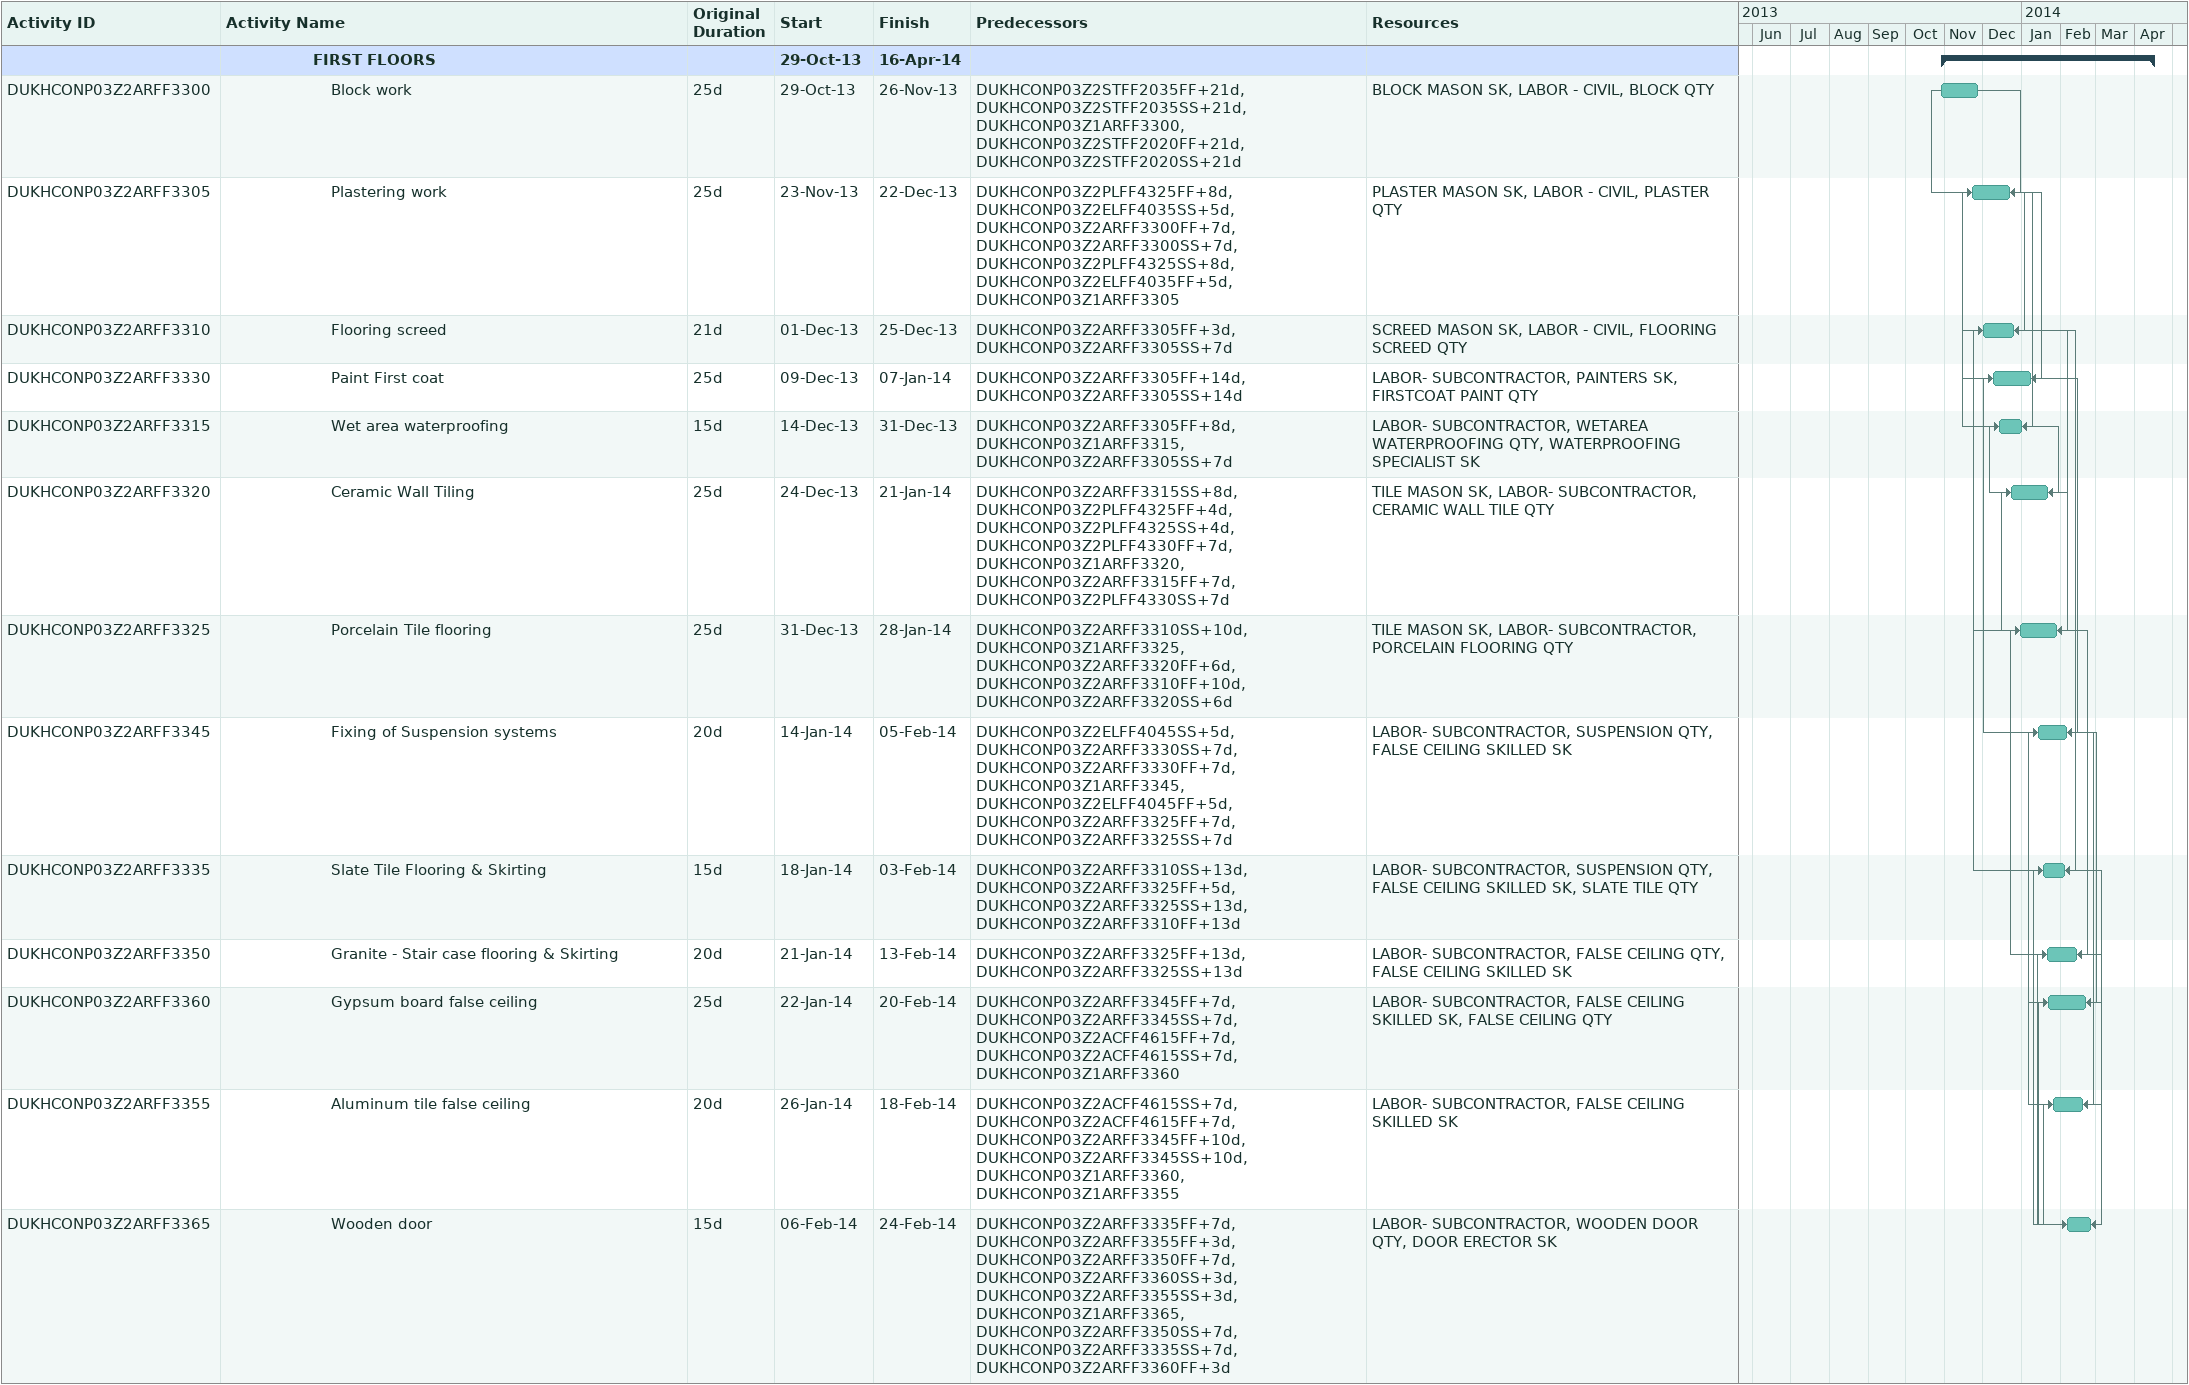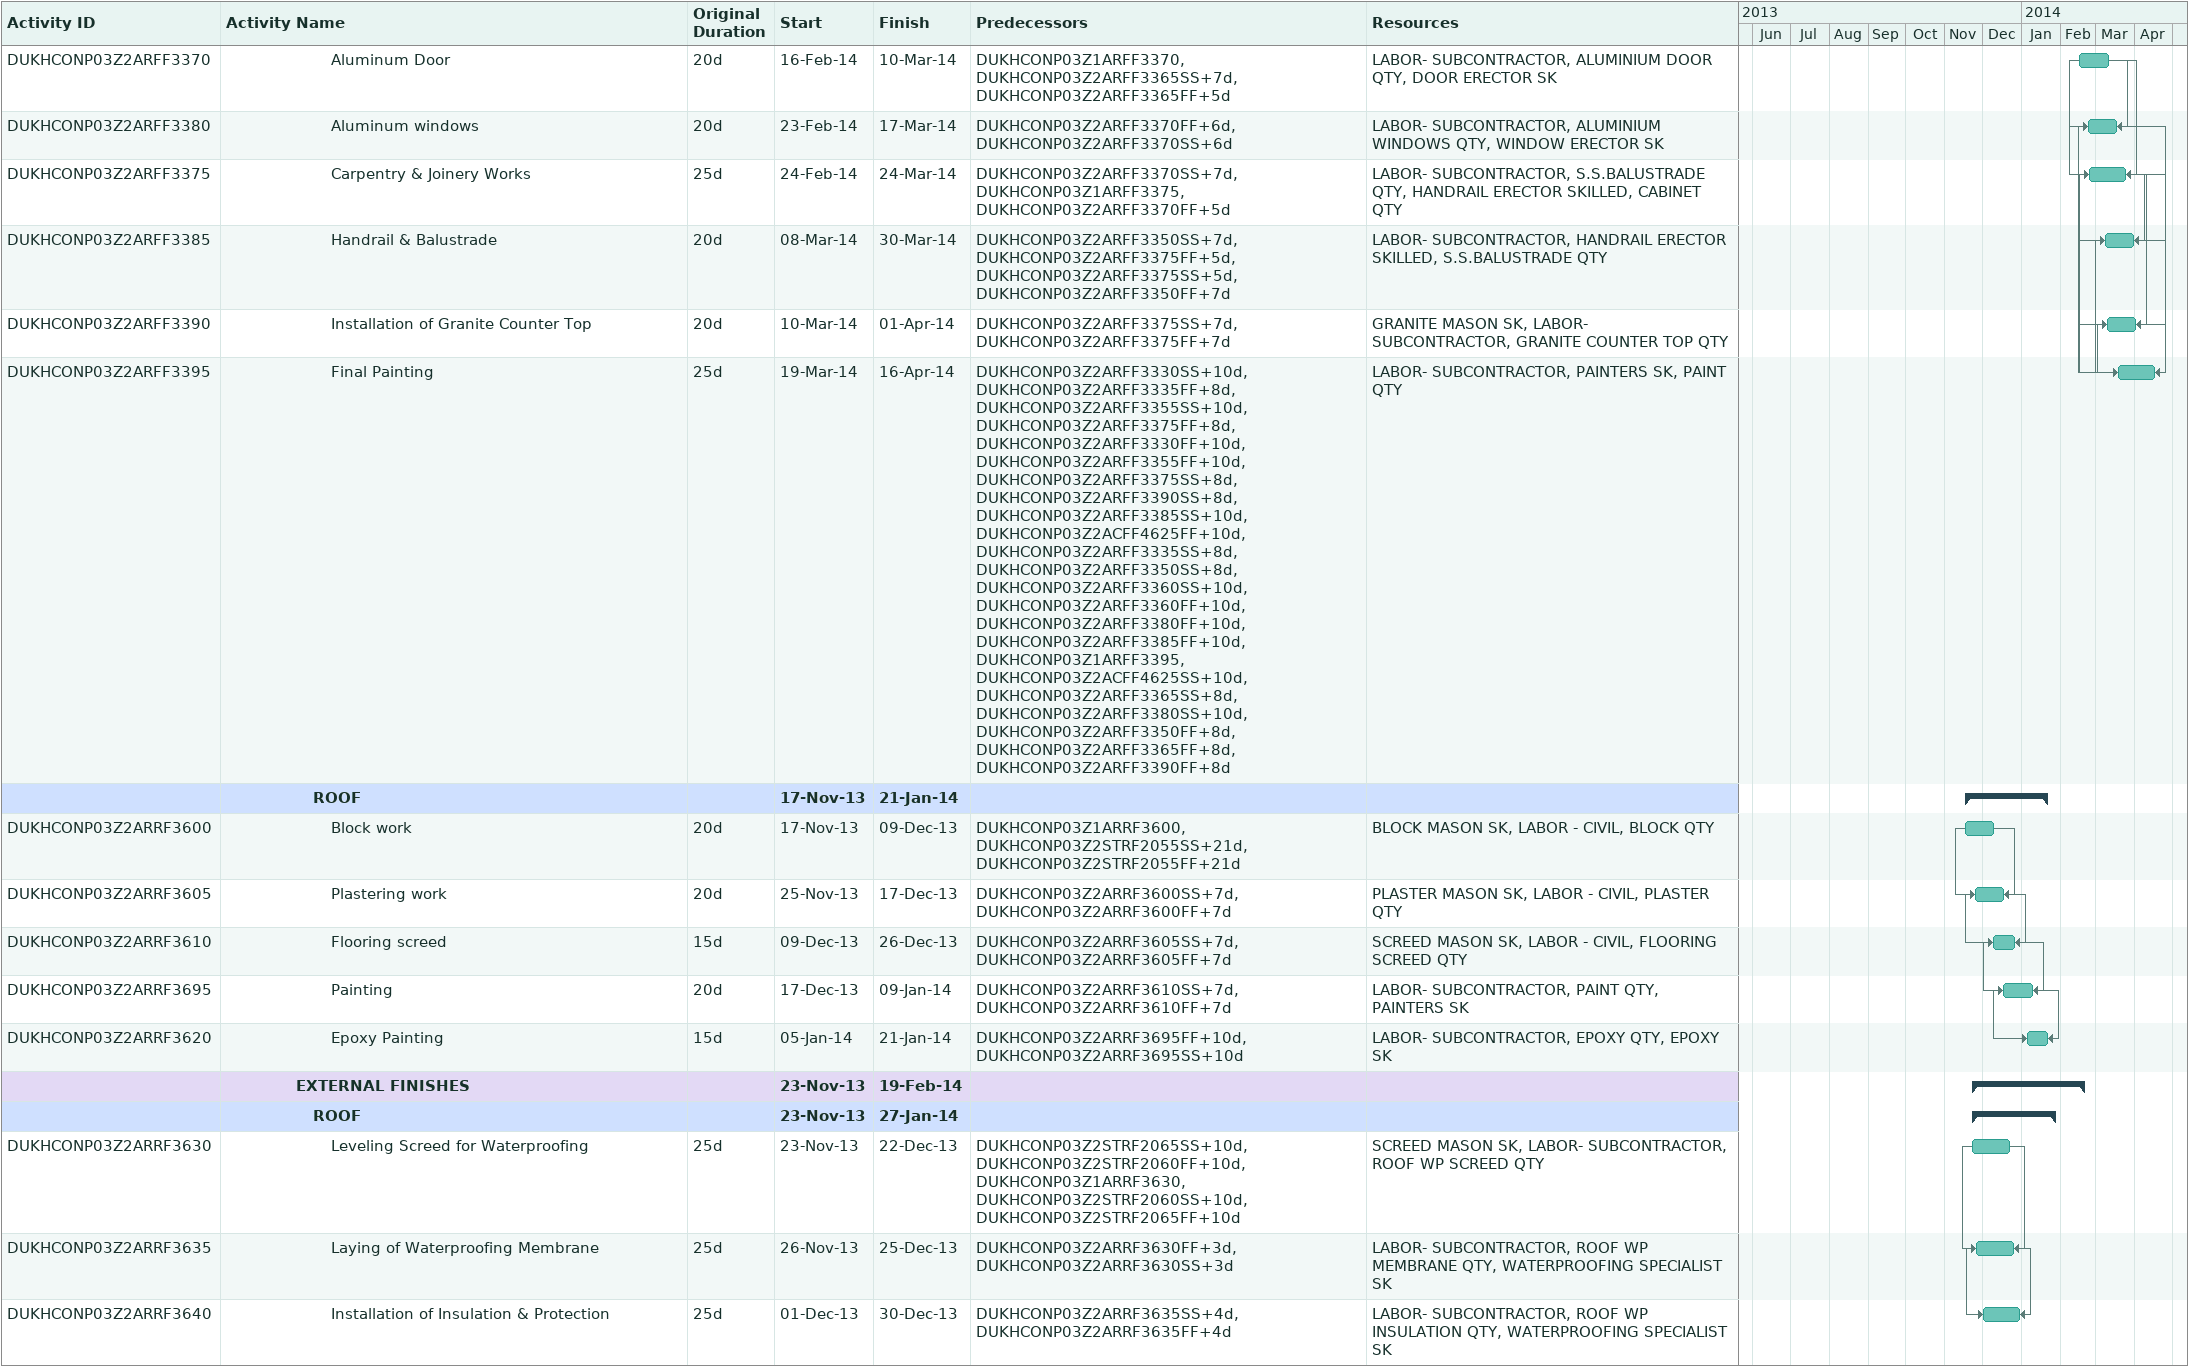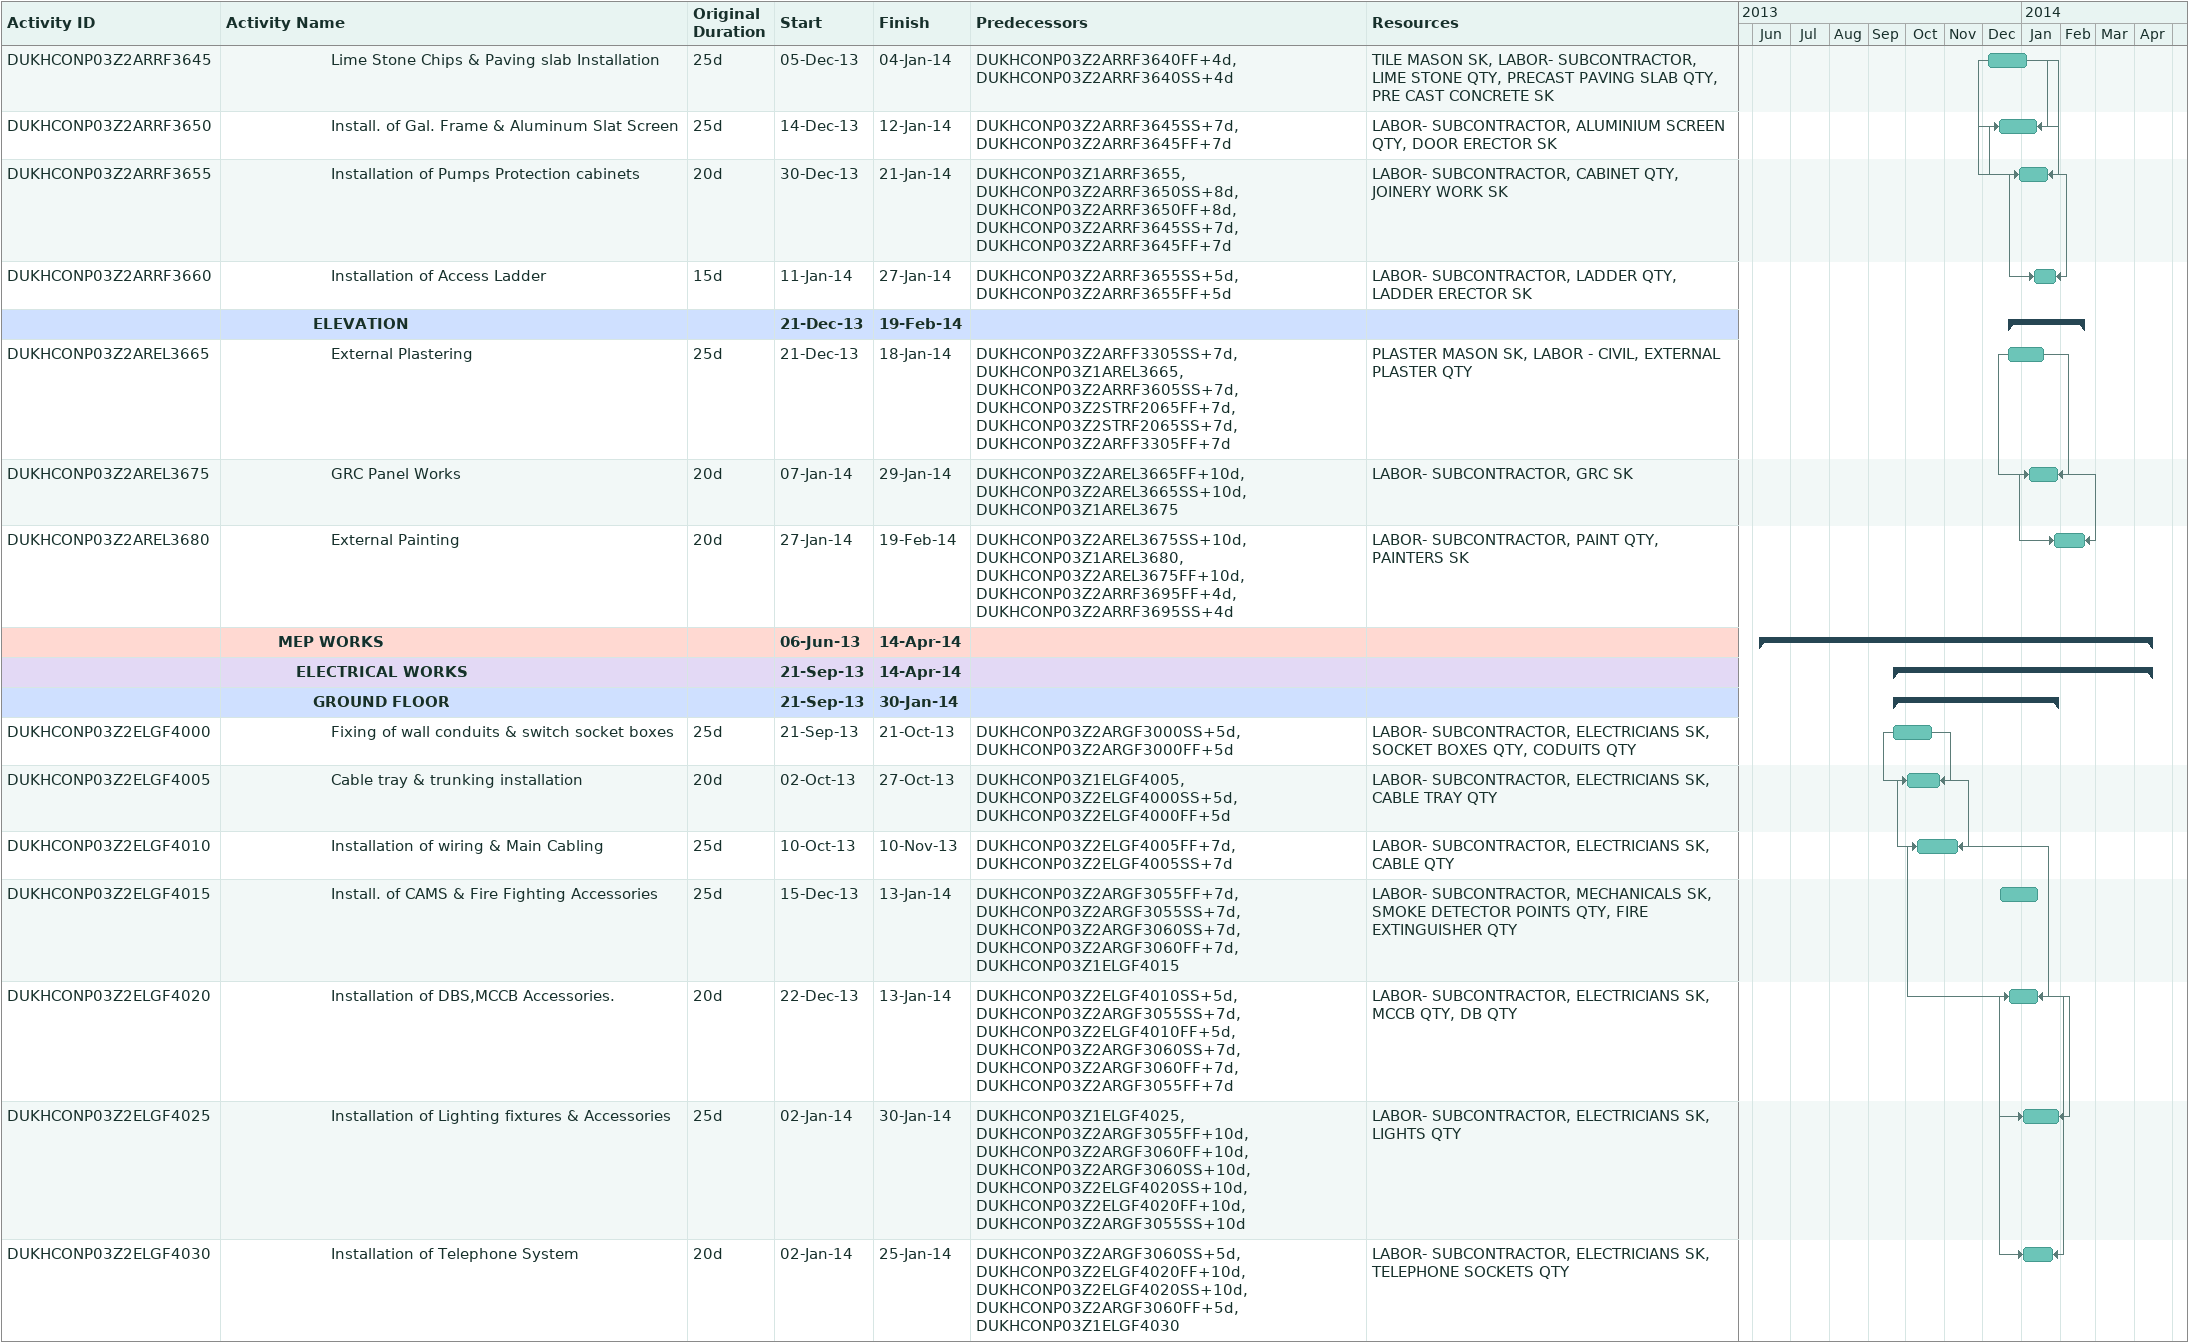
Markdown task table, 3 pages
| ID | Level | Task | Original duration | Start | Finish | Predecessors | Resources |
|---|---|---|---|---|---|---|---|
|  | 6 | **FIRST FLOORS** |  | 2013-10-29 | 2014-04-16 |  |  |
| DUKHCONP03Z2ARFF3300 | 7 | Block work | 25d | 2013-10-29 | 2013-11-26 | DUKHCONP03Z2STFF2035FF+21d, DUKHCONP03Z2STFF2035SS+21d, DUKHCONP03Z1ARFF3300, DUKHCONP03Z2STFF2020FF+21d, DUKHCONP03Z2STFF2020SS+21d | BLOCK MASON SK, LABOR - CIVIL, BLOCK QTY |
| DUKHCONP03Z2ARFF3305 | 7 | Plastering work | 25d | 2013-11-23 | 2013-12-22 | DUKHCONP03Z2PLFF4325FF+8d, DUKHCONP03Z2ELFF4035SS+5d, DUKHCONP03Z2ARFF3300FF+7d, DUKHCONP03Z2ARFF3300SS+7d, DUKHCONP03Z2PLFF4325SS+8d, DUKHCONP03Z2ELFF4035FF+5d, DUKHCONP03Z1ARFF3305 | PLASTER MASON SK, LABOR - CIVIL, PLASTER QTY |
| DUKHCONP03Z2ARFF3310 | 7 | Flooring screed | 21d | 2013-12-01 | 2013-12-25 | DUKHCONP03Z2ARFF3305FF+3d, DUKHCONP03Z2ARFF3305SS+7d | SCREED MASON SK, LABOR - CIVIL, FLOORING SCREED QTY |
| DUKHCONP03Z2ARFF3330 | 7 | Paint First coat | 25d | 2013-12-09 | 2014-01-07 | DUKHCONP03Z2ARFF3305FF+14d, DUKHCONP03Z2ARFF3305SS+14d | LABOR- SUBCONTRACTOR, PAINTERS SK, FIRSTCOAT PAINT QTY |
| DUKHCONP03Z2ARFF3315 | 7 | Wet area waterproofing | 15d | 2013-12-14 | 2013-12-31 | DUKHCONP03Z2ARFF3305FF+8d, DUKHCONP03Z1ARFF3315, DUKHCONP03Z2ARFF3305SS+7d | LABOR- SUBCONTRACTOR, WETAREA WATERPROOFING QTY, WATERPROOFING SPECIALIST SK |
| DUKHCONP03Z2ARFF3320 | 7 | Ceramic Wall Tiling | 25d | 2013-12-24 | 2014-01-21 | DUKHCONP03Z2ARFF3315SS+8d, DUKHCONP03Z2PLFF4325FF+4d, DUKHCONP03Z2PLFF4325SS+4d, DUKHCONP03Z2PLFF4330FF+7d, DUKHCONP03Z1ARFF3320, DUKHCONP03Z2ARFF3315FF+7d, DUKHCONP03Z2PLFF4330SS+7d | TILE MASON SK, LABOR- SUBCONTRACTOR, CERAMIC WALL TILE QTY |
| DUKHCONP03Z2ARFF3325 | 7 | Porcelain Tile flooring | 25d | 2013-12-31 | 2014-01-28 | DUKHCONP03Z2ARFF3310SS+10d, DUKHCONP03Z1ARFF3325, DUKHCONP03Z2ARFF3320FF+6d, DUKHCONP03Z2ARFF3310FF+10d, DUKHCONP03Z2ARFF3320SS+6d | TILE MASON SK, LABOR- SUBCONTRACTOR, PORCELAIN FLOORING QTY |
| DUKHCONP03Z2ARFF3345 | 7 | Fixing of Suspension systems | 20d | 2014-01-14 | 2014-02-05 | DUKHCONP03Z2ELFF4045SS+5d, DUKHCONP03Z2ARFF3330SS+7d, DUKHCONP03Z2ARFF3330FF+7d, DUKHCONP03Z1ARFF3345, DUKHCONP03Z2ELFF4045FF+5d, DUKHCONP03Z2ARFF3325FF+7d, DUKHCONP03Z2ARFF3325SS+7d | LABOR- SUBCONTRACTOR, SUSPENSION QTY, FALSE CEILING SKILLED SK |
| DUKHCONP03Z2ARFF3335 | 7 | Slate Tile Flooring & Skirting | 15d | 2014-01-18 | 2014-02-03 | DUKHCONP03Z2ARFF3310SS+13d, DUKHCONP03Z2ARFF3325FF+5d, DUKHCONP03Z2ARFF3325SS+13d, DUKHCONP03Z2ARFF3310FF+13d | LABOR- SUBCONTRACTOR, SUSPENSION QTY, FALSE CEILING SKILLED SK, SLATE TILE QTY |
| DUKHCONP03Z2ARFF3350 | 7 | Granite - Stair case flooring & Skirting | 20d | 2014-01-21 | 2014-02-13 | DUKHCONP03Z2ARFF3325FF+13d, DUKHCONP03Z2ARFF3325SS+13d | LABOR- SUBCONTRACTOR, FALSE CEILING QTY, FALSE CEILING SKILLED SK |
| DUKHCONP03Z2ARFF3360 | 7 | Gypsum board false ceiling | 25d | 2014-01-22 | 2014-02-20 | DUKHCONP03Z2ARFF3345FF+7d, DUKHCONP03Z2ARFF3345SS+7d, DUKHCONP03Z2ACFF4615FF+7d, DUKHCONP03Z2ACFF4615SS+7d, DUKHCONP03Z1ARFF3360 | LABOR- SUBCONTRACTOR, FALSE CEILING SKILLED SK, FALSE CEILING QTY |
| DUKHCONP03Z2ARFF3355 | 7 | Aluminum tile false ceiling | 20d | 2014-01-26 | 2014-02-18 | DUKHCONP03Z2ACFF4615SS+7d, DUKHCONP03Z2ACFF4615FF+7d, DUKHCONP03Z2ARFF3345FF+10d, DUKHCONP03Z2ARFF3345SS+10d, DUKHCONP03Z1ARFF3360, DUKHCONP03Z1ARFF3355 | LABOR- SUBCONTRACTOR, FALSE CEILING SKILLED SK |
| DUKHCONP03Z2ARFF3365 | 7 | Wooden door | 15d | 2014-02-06 | 2014-02-24 | DUKHCONP03Z2ARFF3335FF+7d, DUKHCONP03Z2ARFF3355FF+3d, DUKHCONP03Z2ARFF3350FF+7d, DUKHCONP03Z2ARFF3360SS+3d, DUKHCONP03Z2ARFF3355SS+3d, DUKHCONP03Z1ARFF3365, DUKHCONP03Z2ARFF3350SS+7d, DUKHCONP03Z2ARFF3335SS+7d, DUKHCONP03Z2ARFF3360FF+3d | LABOR- SUBCONTRACTOR, WOODEN DOOR QTY, DOOR ERECTOR SK |
| DUKHCONP03Z2ARFF3370 | 7 | Aluminum Door | 20d | 2014-02-16 | 2014-03-10 | DUKHCONP03Z1ARFF3370, DUKHCONP03Z2ARFF3365SS+7d, DUKHCONP03Z2ARFF3365FF+5d | LABOR- SUBCONTRACTOR, ALUMINIUM DOOR QTY, DOOR ERECTOR SK |
| DUKHCONP03Z2ARFF3380 | 7 | Aluminum windows | 20d | 2014-02-23 | 2014-03-17 | DUKHCONP03Z2ARFF3370FF+6d, DUKHCONP03Z2ARFF3370SS+6d | LABOR- SUBCONTRACTOR, ALUMINIUM WINDOWS QTY, WINDOW ERECTOR SK |
| DUKHCONP03Z2ARFF3375 | 7 | Carpentry & Joinery Works | 25d | 2014-02-24 | 2014-03-24 | DUKHCONP03Z2ARFF3370SS+7d, DUKHCONP03Z1ARFF3375, DUKHCONP03Z2ARFF3370FF+5d | LABOR- SUBCONTRACTOR, S.S.BALUSTRADE QTY, HANDRAIL ERECTOR SKILLED, CABINET QTY |
| DUKHCONP03Z2ARFF3385 | 7 | Handrail & Balustrade | 20d | 2014-03-08 | 2014-03-30 | DUKHCONP03Z2ARFF3350SS+7d, DUKHCONP03Z2ARFF3375FF+5d, DUKHCONP03Z2ARFF3375SS+5d, DUKHCONP03Z2ARFF3350FF+7d | LABOR- SUBCONTRACTOR, HANDRAIL ERECTOR SKILLED, S.S.BALUSTRADE QTY |
| DUKHCONP03Z2ARFF3390 | 7 | Installation of Granite Counter Top | 20d | 2014-03-10 | 2014-04-01 | DUKHCONP03Z2ARFF3375SS+7d, DUKHCONP03Z2ARFF3375FF+7d | GRANITE MASON SK, LABOR- SUBCONTRACTOR, GRANITE COUNTER TOP QTY |
| DUKHCONP03Z2ARFF3395 | 7 | Final Painting | 25d | 2014-03-19 | 2014-04-16 | DUKHCONP03Z2ARFF3330SS+10d, DUKHCONP03Z2ARFF3335FF+8d, DUKHCONP03Z2ARFF3355SS+10d, DUKHCONP03Z2ARFF3375FF+8d, DUKHCONP03Z2ARFF3330FF+10d, DUKHCONP03Z2ARFF3355FF+10d, DUKHCONP03Z2ARFF3375SS+8d, DUKHCONP03Z2ARFF3390SS+8d, DUKHCONP03Z2ARFF3385SS+10d, DUKHCONP03Z2ACFF4625FF+10d, DUKHCONP03Z2ARFF3335SS+8d, DUKHCONP03Z2ARFF3350SS+8d, DUKHCONP03Z2ARFF3360SS+10d, DUKHCONP03Z2ARFF3360FF+10d, DUKHCONP03Z2ARFF3380FF+10d, DUKHCONP03Z2ARFF3385FF+10d, DUKHCONP03Z1ARFF3395, DUKHCONP03Z2ACFF4625SS+10d, DUKHCONP03Z2ARFF3365SS+8d, DUKHCONP03Z2ARFF3380SS+10d, DUKHCONP03Z2ARFF3350FF+8d, DUKHCONP03Z2ARFF3365FF+8d, DUKHCONP03Z2ARFF3390FF+8d | LABOR- SUBCONTRACTOR, PAINTERS SK, PAINT QTY |
|  | 6 | **ROOF** |  | 2013-11-17 | 2014-01-21 |  |  |
| DUKHCONP03Z2ARRF3600 | 7 | Block work | 20d | 2013-11-17 | 2013-12-09 | DUKHCONP03Z1ARRF3600, DUKHCONP03Z2STRF2055SS+21d, DUKHCONP03Z2STRF2055FF+21d | BLOCK MASON SK, LABOR - CIVIL, BLOCK QTY |
| DUKHCONP03Z2ARRF3605 | 7 | Plastering work | 20d | 2013-11-25 | 2013-12-17 | DUKHCONP03Z2ARRF3600SS+7d, DUKHCONP03Z2ARRF3600FF+7d | PLASTER MASON SK, LABOR - CIVIL, PLASTER QTY |
| DUKHCONP03Z2ARRF3610 | 7 | Flooring screed | 15d | 2013-12-09 | 2013-12-26 | DUKHCONP03Z2ARRF3605SS+7d, DUKHCONP03Z2ARRF3605FF+7d | SCREED MASON SK, LABOR - CIVIL, FLOORING SCREED QTY |
| DUKHCONP03Z2ARRF3695 | 7 | Painting | 20d | 2013-12-17 | 2014-01-09 | DUKHCONP03Z2ARRF3610SS+7d, DUKHCONP03Z2ARRF3610FF+7d | LABOR- SUBCONTRACTOR, PAINT QTY, PAINTERS SK |
| DUKHCONP03Z2ARRF3620 | 7 | Epoxy Painting | 15d | 2014-01-05 | 2014-01-21 | DUKHCONP03Z2ARRF3695FF+10d, DUKHCONP03Z2ARRF3695SS+10d | LABOR- SUBCONTRACTOR, EPOXY QTY, EPOXY SK |
|  | 5 | **EXTERNAL FINISHES** |  | 2013-11-23 | 2014-02-19 |  |  |
|  | 6 | **ROOF** |  | 2013-11-23 | 2014-01-27 |  |  |
| DUKHCONP03Z2ARRF3630 | 7 | Leveling Screed for Waterproofing | 25d | 2013-11-23 | 2013-12-22 | DUKHCONP03Z2STRF2065SS+10d, DUKHCONP03Z2STRF2060FF+10d, DUKHCONP03Z1ARRF3630, DUKHCONP03Z2STRF2060SS+10d, DUKHCONP03Z2STRF2065FF+10d | SCREED MASON SK, LABOR- SUBCONTRACTOR, ROOF WP SCREED QTY |
| DUKHCONP03Z2ARRF3635 | 7 | Laying of Waterproofing Membrane | 25d | 2013-11-26 | 2013-12-25 | DUKHCONP03Z2ARRF3630FF+3d, DUKHCONP03Z2ARRF3630SS+3d | LABOR- SUBCONTRACTOR, ROOF WP MEMBRANE QTY, WATERPROOFING SPECIALIST SK |
| DUKHCONP03Z2ARRF3640 | 7 | Installation of Insulation & Protection | 25d | 2013-12-01 | 2013-12-30 | DUKHCONP03Z2ARRF3635SS+4d, DUKHCONP03Z2ARRF3635FF+4d | LABOR- SUBCONTRACTOR, ROOF WP INSULATION QTY, WATERPROOFING SPECIALIST SK |
| DUKHCONP03Z2ARRF3645 | 7 | Lime Stone Chips & Paving slab Installation | 25d | 2013-12-05 | 2014-01-04 | DUKHCONP03Z2ARRF3640FF+4d, DUKHCONP03Z2ARRF3640SS+4d | TILE MASON SK, LABOR- SUBCONTRACTOR, LIME STONE QTY, PRECAST PAVING SLAB QTY, PRE CAST CONCRETE SK |
| DUKHCONP03Z2ARRF3650 | 7 | Install. of Gal. Frame & Aluminum Slat Screen | 25d | 2013-12-14 | 2014-01-12 | DUKHCONP03Z2ARRF3645SS+7d, DUKHCONP03Z2ARRF3645FF+7d | LABOR- SUBCONTRACTOR, ALUMINIUM SCREEN QTY, DOOR ERECTOR SK |
| DUKHCONP03Z2ARRF3655 | 7 | Installation of Pumps Protection cabinets | 20d | 2013-12-30 | 2014-01-21 | DUKHCONP03Z1ARRF3655, DUKHCONP03Z2ARRF3650SS+8d, DUKHCONP03Z2ARRF3650FF+8d, DUKHCONP03Z2ARRF3645SS+7d, DUKHCONP03Z2ARRF3645FF+7d | LABOR- SUBCONTRACTOR, CABINET QTY, JOINERY WORK SK |
| DUKHCONP03Z2ARRF3660 | 7 | Installation of Access Ladder | 15d | 2014-01-11 | 2014-01-27 | DUKHCONP03Z2ARRF3655SS+5d, DUKHCONP03Z2ARRF3655FF+5d | LABOR- SUBCONTRACTOR, LADDER QTY, LADDER ERECTOR SK |
|  | 6 | **ELEVATION** |  | 2013-12-21 | 2014-02-19 |  |  |
| DUKHCONP03Z2AREL3665 | 7 | External Plastering | 25d | 2013-12-21 | 2014-01-18 | DUKHCONP03Z2ARFF3305SS+7d, DUKHCONP03Z1AREL3665, DUKHCONP03Z2ARRF3605SS+7d, DUKHCONP03Z2STRF2065FF+7d, DUKHCONP03Z2STRF2065SS+7d, DUKHCONP03Z2ARFF3305FF+7d | PLASTER MASON SK, LABOR - CIVIL, EXTERNAL PLASTER QTY |
| DUKHCONP03Z2AREL3675 | 7 | GRC Panel Works | 20d | 2014-01-07 | 2014-01-29 | DUKHCONP03Z2AREL3665FF+10d, DUKHCONP03Z2AREL3665SS+10d, DUKHCONP03Z1AREL3675 | LABOR- SUBCONTRACTOR, GRC SK |
| DUKHCONP03Z2AREL3680 | 7 | External Painting | 20d | 2014-01-27 | 2014-02-19 | DUKHCONP03Z2AREL3675SS+10d, DUKHCONP03Z1AREL3680, DUKHCONP03Z2AREL3675FF+10d, DUKHCONP03Z2ARRF3695FF+4d, DUKHCONP03Z2ARRF3695SS+4d | LABOR- SUBCONTRACTOR, PAINT QTY, PAINTERS SK |
|  | 4 | **MEP WORKS** |  | 2013-06-06 | 2014-04-14 |  |  |
|  | 5 | **ELECTRICAL WORKS** |  | 2013-09-21 | 2014-04-14 |  |  |
|  | 6 | **GROUND FLOOR** |  | 2013-09-21 | 2014-01-30 |  |  |
| DUKHCONP03Z2ELGF4000 | 7 | Fixing of wall conduits & switch socket boxes | 25d | 2013-09-21 | 2013-10-21 | DUKHCONP03Z2ARGF3000SS+5d, DUKHCONP03Z2ARGF3000FF+5d | LABOR- SUBCONTRACTOR, ELECTRICIANS SK, SOCKET BOXES QTY, CODUITS QTY |
| DUKHCONP03Z2ELGF4005 | 7 | Cable tray & trunking installation | 20d | 2013-10-02 | 2013-10-27 | DUKHCONP03Z1ELGF4005, DUKHCONP03Z2ELGF4000SS+5d, DUKHCONP03Z2ELGF4000FF+5d | LABOR- SUBCONTRACTOR, ELECTRICIANS SK, CABLE TRAY QTY |
| DUKHCONP03Z2ELGF4010 | 7 | Installation of wiring & Main Cabling | 25d | 2013-10-10 | 2013-11-10 | DUKHCONP03Z2ELGF4005FF+7d, DUKHCONP03Z2ELGF4005SS+7d | LABOR- SUBCONTRACTOR, ELECTRICIANS SK, CABLE QTY |
| DUKHCONP03Z2ELGF4015 | 7 | Install. of CAMS & Fire Fighting Accessories | 25d | 2013-12-15 | 2014-01-13 | DUKHCONP03Z2ARGF3055FF+7d, DUKHCONP03Z2ARGF3055SS+7d, DUKHCONP03Z2ARGF3060SS+7d, DUKHCONP03Z2ARGF3060FF+7d, DUKHCONP03Z1ELGF4015 | LABOR- SUBCONTRACTOR, MECHANICALS SK, SMOKE DETECTOR POINTS QTY, FIRE EXTINGUISHER QTY |
| DUKHCONP03Z2ELGF4020 | 7 | Installation of DBS,MCCB Accessories. | 20d | 2013-12-22 | 2014-01-13 | DUKHCONP03Z2ELGF4010SS+5d, DUKHCONP03Z2ARGF3055SS+7d, DUKHCONP03Z2ELGF4010FF+5d, DUKHCONP03Z2ARGF3060SS+7d, DUKHCONP03Z2ARGF3060FF+7d, DUKHCONP03Z2ARGF3055FF+7d | LABOR- SUBCONTRACTOR, ELECTRICIANS SK, MCCB QTY, DB QTY |
| DUKHCONP03Z2ELGF4025 | 7 | Installation of Lighting fixtures & Accessories | 25d | 2014-01-02 | 2014-01-30 | DUKHCONP03Z1ELGF4025, DUKHCONP03Z2ARGF3055FF+10d, DUKHCONP03Z2ARGF3060FF+10d, DUKHCONP03Z2ARGF3060SS+10d, DUKHCONP03Z2ELGF4020SS+10d, DUKHCONP03Z2ELGF4020FF+10d, DUKHCONP03Z2ARGF3055SS+10d | LABOR- SUBCONTRACTOR, ELECTRICIANS SK, LIGHTS QTY |
| DUKHCONP03Z2ELGF4030 | 7 | Installation of Telephone System | 20d | 2014-01-02 | 2014-01-25 | DUKHCONP03Z2ARGF3060SS+5d, DUKHCONP03Z2ELGF4020FF+10d, DUKHCONP03Z2ELGF4020SS+10d, DUKHCONP03Z2ARGF3060FF+5d, DUKHCONP03Z1ELGF4030 | LABOR- SUBCONTRACTOR, ELECTRICIANS SK, TELEPHONE SOCKETS QTY |
